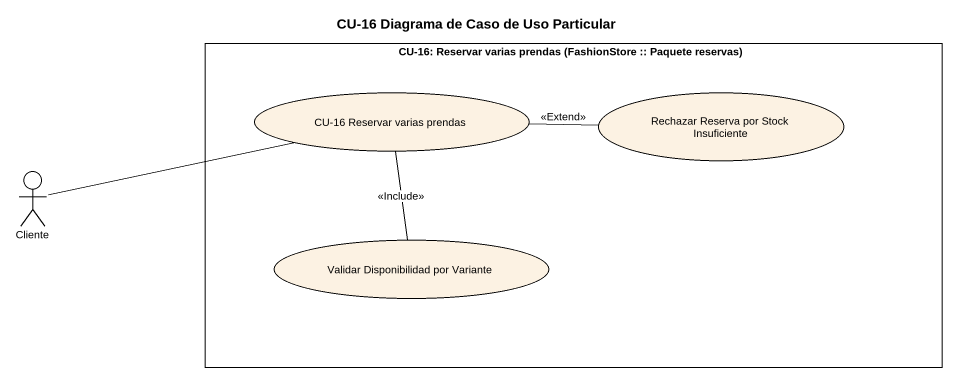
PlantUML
@startuml
title CU-16 Diagrama de Caso de Uso Particular
rectangle "CU-16: Reservar varias prendas (FashionStore :: Paquete reservas)" as CU_16_Reservar_varias {
  usecase "CU-16 Reservar varias prendas" as CU_16_Reservar_varias_2
  usecase "Rechazar Reserva por Stock Insuficiente" as Rechazar_Reserva_por_Stock
  usecase "Validar Disponibilidad por Variante" as Validar_Disponibilidad_por
}
actor Cliente
CU_16_Reservar_varias_2 -- Validar_Disponibilidad_por : <<Include>>
Rechazar_Reserva_por_Stock -left- CU_16_Reservar_varias_2 : <<Extend>>
Cliente -right- CU_16_Reservar_varias_2
@enduml
